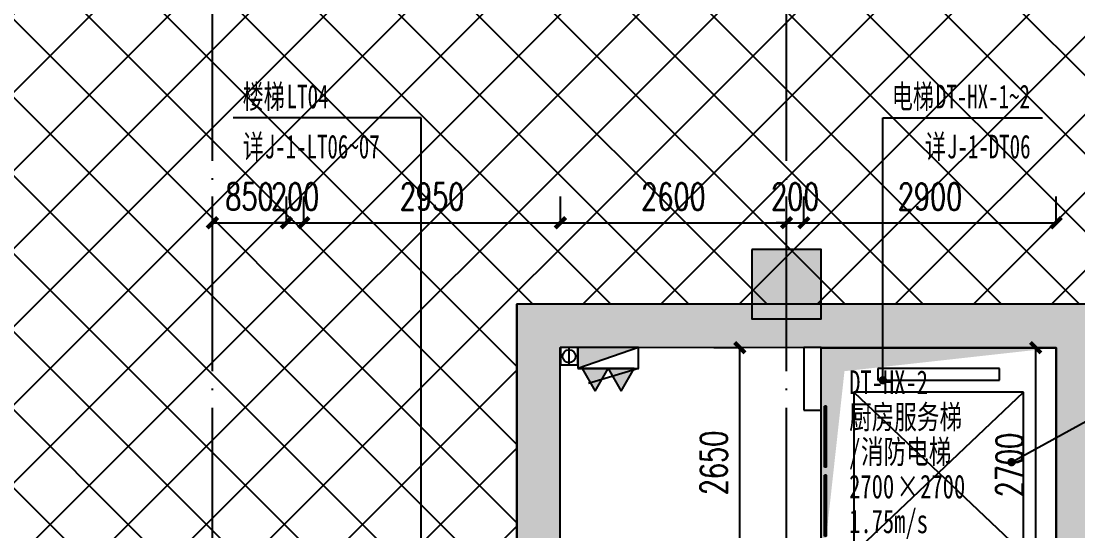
# Model space of a CAD drawing. Header units: millimetres. Extents: x 12325263 to 13848842, y -1463133 to 573208.
# Drawn here: x 12562597 to 12574747, y -1309843 to -1303982 of the extents above; entities that cross this region are included whole.
import ezdxf

# ---------------------------------------------------------------- set-up
doc = ezdxf.new("R2010")
doc.units = ezdxf.units.MM
doc.header["$LTSCALE"] = 1000
doc.linetypes.add('DOTE', pattern=[2.42, 2, -0.2, 0.02, -0.2])
for name, color, linetype in [('#s-灭火器', 20, 'Continuous'), ('A-ANNO-DIMS', 83, 'Continuous'), ('A-ANNO-IDEN', 2, 'Continuous'), ('A-ANNO-TEXT', 7, 'Continuous'), ('A-AXIS', 16, 'DOTE'), ('A-COLS', 6, 'Continuous'), ('A-DOOR', 2, 'Continuous'), ('A-FLOR-EVTR', 2, 'Continuous'), ('A-WALL', 5, 'Continuous'), ('A-WALL-PATT', 8, 'Continuous'), ('A_WALL(防火墙)', 151, 'Continuous'), ('AXIS', 3, 'Continuous'), ('EQUIP_消火栓', 7, 'Continuous'), ('PUB_DIM', 83, 'Continuous'), ('PUB_HATCH', 8, 'Continuous'), ('VPIPE-消防中', 3, 'Continuous'), ('建筑-楼板开洞', 251, 'Continuous'), ('水条件', 1, 'Continuous')]:
    doc.layers.add(name, color=color, linetype=linetype)
doc.styles.add('_TCH_DIM_T3', font='SIMPLEX.shx', dxfattribs={"width": 0.705882, "bigfont": 'GBCBIG.shx'})
doc.styles.add('TITXV', font='', dxfattribs={"width": 0.7})
doc.styles.add('宋体', font='', dxfattribs={"width": 0.65})
doc.styles.get('TITXV').set_extended_font_data('SimSun')
doc.styles.get('宋体').set_extended_font_data('SimSun')
doc.dimstyles.new('_TCH_ARCH&&120', dxfattribs={"dimtxt": 306, "dimasz": 120, "dimexe": 300, "dimexo": 360, "dimgap": 147, "dimtad": 1, "dimdec": 0, "dimzin": 0, "dimdsep": 46, "dimtxsty": '_TCH_DIM_T3', "dimblk": 'ARCHTICK', "dimcen": 0.09, "dimclrt": 7, "dimazin": 2, "dimtfac": 1, "dimtdec": 0, "dimtix": 1, "dimtmove": 2, "dimatfit": 3, "dimfxl": 1, "dimfxlon": 1, "dimtolj": 1, "dimtzin": 0, "dimarcsym": 0})

# ---------------------------------------------------------------- blocks, each defined once
blk = doc.blocks.new('_ArchTick')
at = {"color": 0, "linetype": 'ByBlock', "const_width": 0.4}
blk.add_lwpolyline([(-0.5, -0.5), (0.5, 0.5)], dxfattribs=at)
blk = doc.blocks.new('*D5333')
at = {"layer": 'A-ANNO-DIMS', "color": 0, "lineweight": -2, "transparency": 16777216}
for p, q in [((1204, 3275), (903, 3275)), ((1203, 575), (1203, 3275)), ((1204, 575), (903, 575))]:
    blk.add_line(p, q, dxfattribs=at)
at = {"layer": 'Defpoints', "color": 0, "transparency": 16777216}
for p in [(1203, 3275), (1637, 3275), (1637, 575)]:
    blk.add_point(p, dxfattribs=at)
at = {"layer": 'A-ANNO-DIMS', "color": 0, "lineweight": -2, "transparency": 16777216, "xscale": 120, "yscale": 120, "zscale": 120}
for p, rotation in [((1203, 3275), 90), ((1203, 575), 270)]:
    blk.add_blockref('_ArchTick', p, dxfattribs=dict(at, rotation=rotation))
at = {"layer": 'A-ANNO-DIMS', "color": 7, "transparency": 16777216, "insert": (903, 1925), "char_height": 306, "attachment_point": 5, "rotation": 90, "style": '_TCH_DIM_T3'}
blk.add_mtext('\\A1;2700', dxfattribs=at)
blk = doc.blocks.new('*D5334')
at = {"layer": 'A-ANNO-DIMS', "color": 0, "lineweight": -2, "transparency": 16777216}
for p, q in [((1203, 575), (1203, 695)), ((1204, 575), (903, 575)), ((1203, 275), (1203, 575)), ((1204, 275), (903, 275)), ((1203, 275), (1203, 155))]:
    blk.add_line(p, q, dxfattribs=at)
at = {"layer": 'Defpoints', "color": 0, "transparency": 16777216}
for p in [(1203, 575), (1637, 575), (1637, 275)]:
    blk.add_point(p, dxfattribs=at)
at = {"layer": 'A-ANNO-DIMS', "color": 0, "lineweight": -2, "transparency": 16777216, "xscale": 120, "yscale": 120, "zscale": 120}
for p, rotation in [((1203, 575), 270), ((1203, 275), 90)]:
    blk.add_blockref('_ArchTick', p, dxfattribs=dict(at, rotation=rotation))
at = {"layer": 'A-ANNO-DIMS', "color": 7, "transparency": 16777216, "insert": (903, 425), "char_height": 306, "attachment_point": 5, "rotation": 90, "style": '_TCH_DIM_T3'}
blk.add_mtext('\\A1;300', dxfattribs=at)
blk = doc.blocks.new('*D5335')
at = {"layer": 'A-ANNO-DIMS', "color": 0, "lineweight": -2, "transparency": 16777216}
for p, q in [((1204, 275), (903, 275)), ((1203, -2425), (1203, 275)), ((1204, -2425), (903, -2425))]:
    blk.add_line(p, q, dxfattribs=at)
at = {"layer": 'Defpoints', "color": 0, "transparency": 16777216}
for p in [(1203, 275), (1637, 275), (1637, -2425)]:
    blk.add_point(p, dxfattribs=at)
at = {"layer": 'A-ANNO-DIMS', "color": 0, "lineweight": -2, "transparency": 16777216, "xscale": 120, "yscale": 120, "zscale": 120}
for p, rotation in [((1203, 275), 90), ((1203, -2425), 270)]:
    blk.add_blockref('_ArchTick', p, dxfattribs=dict(at, rotation=rotation))
at = {"layer": 'A-ANNO-DIMS', "color": 7, "transparency": 16777216, "insert": (903, -1075), "char_height": 306, "attachment_point": 5, "rotation": 90, "style": '_TCH_DIM_T3'}
blk.add_mtext('\\A1;2700', dxfattribs=at)
blk = doc.blocks.new('*D5336')
at = {"layer": 'A-ANNO-DIMS', "color": 0, "lineweight": -2, "transparency": 16777216}
for p, q in [((-1263, 6), (-1263, -295)), ((-1263, 5), (1437, 5)), ((1437, 6), (1437, -295))]:
    blk.add_line(p, q, dxfattribs=at)
at = {"layer": 'Defpoints', "color": 0, "transparency": 16777216}
for p in [(-1263, 575), (1437, 575), (1437, 5)]:
    blk.add_point(p, dxfattribs=at)
at = {"layer": 'A-ANNO-DIMS', "color": 0, "lineweight": -2, "transparency": 16777216, "xscale": 120, "yscale": 120, "zscale": 120, "rotation": 180}
blk.add_blockref('_ArchTick', (-1263, 5), dxfattribs=at)
at = {"layer": 'A-ANNO-DIMS', "color": 0, "lineweight": -2, "transparency": 16777216, "xscale": 120, "yscale": 120, "zscale": 120}
blk.add_blockref('_ArchTick', (1437, 5), dxfattribs=at)
at = {"layer": 'A-ANNO-DIMS', "color": 7, "transparency": 16777216, "insert": (87, 305), "char_height": 306, "attachment_point": 5, "style": '_TCH_DIM_T3'}
blk.add_mtext('\\A1;2700', dxfattribs=at)
blk = doc.blocks.new('_FZH')
blk.add_lwpolyline([(-0.5, -0.5), (0.5, -0.5), (0.5, 0.5), (-0.5, 0.5)], close=True)
at = {"layer": 'PUB_HATCH'}
blk.add_solid([(-0.5, -0.5), (0.5, -0.5), (-0.5, 0.5), (0.5, 0.5)], dxfattribs=at)
blk = doc.blocks.new('asdgadfg')
at = {"layer": 'A-COLS', "xscale": 800, "yscale": 800, "zscale": 800, "rotation": 270}
blk.add_blockref('_FZH', (-32900, 78880), dxfattribs=at)
blk = doc.blocks.new('asdfsafd')
at = {"layer": 'PUB_HATCH'}
for points in [[(-11212, 87901), (-10712, 87401), (-10712, 90251), (-11212, 90751)], [(-5012, 90250), (-4512, 90750), (-11212, 90751), (-10712, 90251)], [(-5012, 82874), (-4512, 83374), (-4512, 90750), (-5012, 90250)]]:
    blk.add_hatch(color=256, dxfattribs=at).paths.add_polyline_path(points)
at = {"layer": 'A-WALL'}
for p, q in [((-11212, 87901), (-11212, 90751)), ((-4512, 90750), (-11212, 90751)), ((-10712, 87401), (-10712, 90251)), ((-5012, 90250), (-10712, 90251)), ((-5012, 82874), (-5012, 90250))]:
    blk.add_line(p, q, dxfattribs=at)
blk = doc.blocks.new('管位')
at = {"layer": '水条件'}
blk.add_line((12573126, 675360), (12573126, 675160), dxfattribs=at)
blk.add_lwpolyline([(12573026, 675360), (12573226, 675360), (12573226, 675160), (12573026, 675160)], close=True, dxfattribs=at)
blk = doc.blocks.new('灭火器')
at = {"layer": '#s-灭火器', "ltscale": 1000}
for points in [[(292444, 59707), (292144, 59707), (292294, 59447)], [(292744, 59707), (292444, 59707), (292594, 59447)]]:
    blk.add_hatch(color=256, dxfattribs=at).paths.add_polyline_path(points)
for points in [[(292294, 59447), (292444, 59707), (292144, 59707)], [(292594, 59447), (292744, 59707), (292444, 59707)]]:
    blk.add_lwpolyline(points, close=True, dxfattribs=at)
blk = doc.blocks.new('$TWTSYS$00000508')
for p, q in [((-0.5, 0.5), (0.324, 1.224)), ((-0.5, 0.5), (-0.5, -0.5)), ((-0.5, -0.5), (0.5, 0.5)), ((0.5, 0.5), (-0.5, 0.5)), ((0.5, -0.5), (0.5, 0.5)), ((-0.5, -0.5), (0.5, -0.5))]:
    blk.add_line(p, q)
blk.add_solid([(0.5, -0.5), (0.5, 0.5), (-0.5, -0.5)])
blk = doc.blocks.new('消火栓')
at = {"layer": '#s-灭火器', "rotation": 180.0000000000001}
blk.add_blockref('灭火器', (12864422, 734932), dxfattribs=at)
at = {"layer": 'EQUIP_消火栓', "xscale": 700, "yscale": 240, "zscale": 700}
blk.add_blockref('$TWTSYS$00000508', (12571978, 675105), dxfattribs=at)
blk = doc.blocks.new('asdfsadfasdfsa')
at = {"layer": 'VPIPE-消防中'}
blk.add_circle((10700, 47601), 75, dxfattribs=at)
at = {"rotation": 180}
blk.add_blockref('消火栓', (12583128, 722686), dxfattribs=at)
at = {"layer": '水条件', "xscale": -1, "rotation": 180}
blk.add_blockref('管位', (-12562426, 722861), dxfattribs=at)
blk = doc.blocks.new('qlzw')
at = {"layer": 'A-AXIS'}
for p, q in [((12431366.8, 979489.8), (12431366.8, 1082089.8)), ((12437966.8, 979489.8), (12437966.8, 1082089.8))]:
    blk.add_line(p, q, dxfattribs=at)
blk = doc.blocks.new('*D3444')
at = {"layer": 'Defpoints', "color": 0, "transparency": 16777216}
for p in [(12565647, -1306300), (12564797, -1307736), (12565647, -1307736)]:
    blk.add_point(p, dxfattribs=at)
at = {"layer": 'PUB_DIM', "color": 0, "lineweight": -2, "transparency": 16777216}
for p, q in [((12564797, -1306301), (12564797, -1306000)), ((12565647, -1306301), (12565647, -1306000)), ((12564797, -1306300), (12565647, -1306300))]:
    blk.add_line(p, q, dxfattribs=at)
at = {"layer": 'PUB_DIM', "color": 0, "lineweight": -2, "transparency": 16777216, "xscale": 120, "yscale": 120, "zscale": 120, "rotation": 180}
blk.add_blockref('_ArchTick', (12564797, -1306300), dxfattribs=at)
at = {"layer": 'PUB_DIM', "color": 0, "lineweight": -2, "transparency": 16777216, "xscale": 120, "yscale": 120, "zscale": 120}
blk.add_blockref('_ArchTick', (12565647, -1306300), dxfattribs=at)
at = {"layer": 'PUB_DIM', "color": 7, "transparency": 16777216, "insert": (12565222, -1306000), "char_height": 306, "attachment_point": 5, "style": '_TCH_DIM_T3'}
blk.add_mtext('\\A1;850', dxfattribs=at)
blk = doc.blocks.new('*D3445')
at = {"layer": 'Defpoints', "color": 0, "transparency": 16777216}
for p in [(12565847, -1306300), (12565647, -1307736), (12565847, -1307736)]:
    blk.add_point(p, dxfattribs=at)
at = {"layer": 'PUB_DIM', "color": 0, "lineweight": -2, "transparency": 16777216}
for p, q in [((12565647, -1306301), (12565647, -1306000)), ((12565847, -1306301), (12565847, -1306000)), ((12565647, -1306300), (12565527, -1306300)), ((12565647, -1306300), (12565847, -1306300)), ((12565847, -1306300), (12565967, -1306300))]:
    blk.add_line(p, q, dxfattribs=at)
at = {"layer": 'PUB_DIM', "color": 0, "lineweight": -2, "transparency": 16777216, "xscale": 120, "yscale": 120, "zscale": 120}
blk.add_blockref('_ArchTick', (12565647, -1306300), dxfattribs=at)
at = {"layer": 'PUB_DIM', "color": 0, "lineweight": -2, "transparency": 16777216, "xscale": 120, "yscale": 120, "zscale": 120, "rotation": 180}
blk.add_blockref('_ArchTick', (12565847, -1306300), dxfattribs=at)
at = {"layer": 'PUB_DIM', "color": 7, "transparency": 16777216, "insert": (12565747, -1306000), "char_height": 306, "attachment_point": 5, "style": '_TCH_DIM_T3'}
blk.add_mtext('\\A1;200', dxfattribs=at)
blk = doc.blocks.new('*D3446')
at = {"layer": 'Defpoints', "color": 0, "transparency": 16777216}
for p in [(12568797, -1306300), (12565847, -1307736), (12568797, -1307736)]:
    blk.add_point(p, dxfattribs=at)
at = {"layer": 'PUB_DIM', "color": 0, "lineweight": -2, "transparency": 16777216}
for p, q in [((12565847, -1306301), (12565847, -1306000)), ((12568797, -1306301), (12568797, -1306000)), ((12565847, -1306300), (12568797, -1306300))]:
    blk.add_line(p, q, dxfattribs=at)
at = {"layer": 'PUB_DIM', "color": 0, "lineweight": -2, "transparency": 16777216, "xscale": 120, "yscale": 120, "zscale": 120, "rotation": 180}
blk.add_blockref('_ArchTick', (12565847, -1306300), dxfattribs=at)
at = {"layer": 'PUB_DIM', "color": 0, "lineweight": -2, "transparency": 16777216, "xscale": 120, "yscale": 120, "zscale": 120}
blk.add_blockref('_ArchTick', (12568797, -1306300), dxfattribs=at)
at = {"layer": 'PUB_DIM', "color": 7, "transparency": 16777216, "insert": (12567322, -1306000), "char_height": 306, "attachment_point": 5, "style": '_TCH_DIM_T3'}
blk.add_mtext('\\A1;2950', dxfattribs=at)
blk = doc.blocks.new('*D3447')
at = {"layer": 'Defpoints', "color": 0, "transparency": 16777216}
for p in [(12571397, -1306300), (12568797, -1307736), (12571397, -1307736)]:
    blk.add_point(p, dxfattribs=at)
at = {"layer": 'PUB_DIM', "color": 0, "lineweight": -2, "transparency": 16777216}
for p, q in [((12568797, -1306301), (12568797, -1306000)), ((12571397, -1306301), (12571397, -1306000)), ((12568797, -1306300), (12571397, -1306300))]:
    blk.add_line(p, q, dxfattribs=at)
at = {"layer": 'PUB_DIM', "color": 0, "lineweight": -2, "transparency": 16777216, "xscale": 120, "yscale": 120, "zscale": 120, "rotation": 180}
blk.add_blockref('_ArchTick', (12568797, -1306300), dxfattribs=at)
at = {"layer": 'PUB_DIM', "color": 0, "lineweight": -2, "transparency": 16777216, "xscale": 120, "yscale": 120, "zscale": 120}
blk.add_blockref('_ArchTick', (12571397, -1306300), dxfattribs=at)
at = {"layer": 'PUB_DIM', "color": 7, "transparency": 16777216, "insert": (12570097, -1306000), "char_height": 306, "attachment_point": 5, "style": '_TCH_DIM_T3'}
blk.add_mtext('\\A1;2600', dxfattribs=at)
blk = doc.blocks.new('*D3448')
at = {"layer": 'Defpoints', "color": 0, "transparency": 16777216}
for p in [(12571597, -1306300), (12571397, -1307736), (12571597, -1307736)]:
    blk.add_point(p, dxfattribs=at)
at = {"layer": 'PUB_DIM', "color": 0, "lineweight": -2, "transparency": 16777216}
for p, q in [((12571397, -1306301), (12571397, -1306000)), ((12571597, -1306301), (12571597, -1306000)), ((12571397, -1306300), (12571277, -1306300)), ((12571397, -1306300), (12571597, -1306300)), ((12571597, -1306300), (12571717, -1306300))]:
    blk.add_line(p, q, dxfattribs=at)
at = {"layer": 'PUB_DIM', "color": 0, "lineweight": -2, "transparency": 16777216, "xscale": 120, "yscale": 120, "zscale": 120}
blk.add_blockref('_ArchTick', (12571397, -1306300), dxfattribs=at)
at = {"layer": 'PUB_DIM', "color": 0, "lineweight": -2, "transparency": 16777216, "xscale": 120, "yscale": 120, "zscale": 120, "rotation": 180}
blk.add_blockref('_ArchTick', (12571597, -1306300), dxfattribs=at)
at = {"layer": 'PUB_DIM', "color": 7, "transparency": 16777216, "insert": (12571497, -1306000), "char_height": 306, "attachment_point": 5, "style": '_TCH_DIM_T3'}
blk.add_mtext('\\A1;200', dxfattribs=at)
blk = doc.blocks.new('*D3449')
at = {"layer": 'Defpoints', "color": 0, "transparency": 16777216}
for p in [(12574497, -1306300), (12571597, -1307736), (12574497, -1307736)]:
    blk.add_point(p, dxfattribs=at)
at = {"layer": 'PUB_DIM', "color": 0, "lineweight": -2, "transparency": 16777216}
for p, q in [((12571597, -1306301), (12571597, -1306000)), ((12574497, -1306301), (12574497, -1306000)), ((12571597, -1306300), (12574497, -1306300))]:
    blk.add_line(p, q, dxfattribs=at)
at = {"layer": 'PUB_DIM', "color": 0, "lineweight": -2, "transparency": 16777216, "xscale": 120, "yscale": 120, "zscale": 120, "rotation": 180}
blk.add_blockref('_ArchTick', (12571597, -1306300), dxfattribs=at)
at = {"layer": 'PUB_DIM', "color": 0, "lineweight": -2, "transparency": 16777216, "xscale": 120, "yscale": 120, "zscale": 120}
blk.add_blockref('_ArchTick', (12574497, -1306300), dxfattribs=at)
at = {"layer": 'PUB_DIM', "color": 7, "transparency": 16777216, "insert": (12573047, -1306000), "char_height": 306, "attachment_point": 5, "style": '_TCH_DIM_T3'}
blk.add_mtext('\\A1;2900', dxfattribs=at)
blk = doc.blocks.new('*D3450')
at = {"layer": 'Defpoints', "color": 0, "transparency": 16777216}
for p in [(12570860, -1307737), (12571797, -1307737), (12571797, -1310387)]:
    blk.add_point(p, dxfattribs=at)
at = {"layer": 'PUB_DIM', "color": 0, "lineweight": -2, "transparency": 16777216}
for p, q in [((12570861, -1307737), (12570560, -1307737)), ((12570860, -1310387), (12570860, -1307737)), ((12570861, -1310387), (12570560, -1310387))]:
    blk.add_line(p, q, dxfattribs=at)
at = {"layer": 'PUB_DIM', "color": 0, "lineweight": -2, "transparency": 16777216, "xscale": 120, "yscale": 120, "zscale": 120}
for p, rotation in [((12570860, -1307737), 89.99944609183127), ((12570860, -1310387), 269.9994460918313)]:
    blk.add_blockref('_ArchTick', p, dxfattribs=dict(at, rotation=rotation))
at = {"layer": 'PUB_DIM', "color": 7, "transparency": 16777216, "insert": (12570560, -1309062), "char_height": 306, "attachment_point": 5, "rotation": 89.9994, "style": '_TCH_DIM_T3'}
blk.add_mtext('\\A1;2650', dxfattribs=at)
blk = doc.blocks.new('$DORLIB2D$00000127')
at = {"color": 0}
for points in [[(-0.5333, 0.7949), (-0.5333, 0.6904)], [(-0.0333, 0.7949), (-0.5333, 0.7949)], [(-0.0333, 0.7949), (-0.0333, 0.6904)], [(0.5333, 0.7949), (0.0333, 0.7949)], [(0.0333, 0.7949), (0.0333, 0.6904)], [(0.5333, 0.7949), (0.5333, 0.6904)], [(-0.0333, 0.6904), (-0.5333, 0.6904)], [(0.5333, 0.6904), (0.0333, 0.6904)], [(0.5, 0.5), (-0.5, 0.5)]]:
    blk.add_lwpolyline(points, dxfattribs=at)
blk = doc.blocks.new('asdfgadfgfd')
at = {"layer": '建筑-楼板开洞'}
h = blk.add_hatch(color=256, dxfattribs=at)
h.dxf.hatch_style = 1
h.paths.add_polyline_path([(-1262.5, 575), (-1262.5, 3275), (1437.5, 3275), (-995.9, 3004.5)])
h = blk.add_hatch(color=256, dxfattribs=at)
h.dxf.hatch_style = 1
h.paths.add_polyline_path([(-1262.5, -2425), (-1262.5, 275), (1437.5, 275), (-995.9, 4.5)])
at = {"layer": 'A-FLOR-EVTR'}
for p, q in [((-612.7, 3037.2), (-612.7, 2899.7)), ((787.3, 3037.2), (-612.7, 3037.2)), ((787.3, 2899.7), (787.3, 3037.2)), ((-612.7, 2899.7), (787.3, 2899.7)), ((-887.7, 2762.2), (-887.7, 912.2)), ((1062.3, 2762.2), (-887.7, 2762.2)), ((-887.7, 2762.2), (1062.3, 912.2)), ((-887.7, 912.2), (1062.3, 2762.2)), ((1062.3, 912.2), (1062.3, 2762.2)), ((-887.7, 912.2), (1062.3, 912.2)), ((1062.7, -62.7), (-887.3, -62.7)), ((-887.3, -62.7), (-887.3, -1912.7)), ((1062.7, -1912.7), (-887.3, -62.7)), ((1062.7, -62.7), (-887.3, -1912.7)), ((1062.7, -1912.7), (1062.7, -62.7)), ((-887.3, -1912.7), (1062.7, -1912.7)), ((787.7, -2050.2), (-612.3, -2050.2)), ((-612.3, -2050.2), (-612.3, -2187.7)), ((787.7, -2187.7), (787.7, -2050.2)), ((-612.3, -2187.7), (787.7, -2187.7))]:
    blk.add_line(p, q, dxfattribs=at)
for points in [[(-1262.5, 575), (-1262.5, 3275), (1437.5, 3275), (1437.5, 575)], [(-1262.5, -2425), (-1262.5, 275), (1437.5, 275), (1437.5, -2425)]]:
    blk.add_lwpolyline(points, close=True, dxfattribs=at)
at = {"layer": 'A-ANNO-TEXT', "style": 'TITXV', "width": 0.7}
for s, p in [('DT-HX-2', (-942.4, 2742.4)), ('厨房服务梯', (-942.4, 2342.4)), ('/', (-942.4, 1942.4)), ('消防电梯', (-806.3, 1942.4)), ('2700', (-942.4, 1542.4)), ('×', (-398, 1542.4)), ('2700', (-125.8, 1542.4)), ('1.75m/s', (-942.4, 1142.4)), ('1.6t', (-942.4, 742.4)), ('DT-HX-1', (-942.4, -257.6)), ('厨房服务梯', (-942.4, -657.6)), ('/', (-942.4, -1057.6)), ('消防电梯', (-806.3, -1057.6)), ('2700', (-942.4, -1457.6)), ('×', (-398, -1457.6)), ('2700', (-125.8, -1457.6)), ('1.75m/s', (-942.4, -1857.6)), ('1.6t', (-942.4, -2257.6))]:
    blk.add_text(s, height=271.9, dxfattribs=at).set_placement(p)
at = {"layer": 'A-ANNO-DIMS'}
for p1, p2, distance, picture, middle in [((1637.5, 575), (1637.5, 3275), 434, '*D5333', (903.5, 1925)), ((1637.5, 275), (1637.5, 575), 434, '*D5334', (903.5, 425)), ((-1262.5, 575), (1437.5, 575), -569.7, '*D5336', (87.5, 305.3)), ((1637.5, -2425), (1637.5, 275), 434, '*D5335', (903.5, -1075))]:
    dim = blk.add_aligned_dim(p1=p1, p2=p2, distance=distance, dimstyle='_TCH_ARCH&&120', dxfattribs=at)
    dim.commit()
    dim.dimension.update_dxf_attribs({"geometry": picture, "text_midpoint": middle})

msp = doc.modelspace()

# ---------------------------------------------------------------- hatches: boundary and pattern name
at = {"layer": 'A-WALL-PATT'}
h = msp.add_hatch(dxfattribs=at)
h.set_pattern_fill('ANSI37', color=252, scale=400)
h.set_pattern_definition([(45, (0, 0), (-449.012806, 449.012806), []), (135, (0, 0), (-449.012806, -449.012806), [])])
h.paths.add_polyline_path([(12504241.6, -1283958), (12637591.6, -1283958), (12637591.6, -1405608), (12504241.6, -1405608)])
h.paths.add_polyline_path([(12536667.4, -1284257.5), (12508912.2, -1303721.7), (12510476.6, -1305952.6), (12510476.6, -1360683.5), (12523697, -1360697.5), (12523657.2, -1398386.8), (12613949.5, -1398386.7), (12628138.6, -1317575.9), (12611264, -1314613), (12574996.8, -1314613), (12574997.8, -1307236.8), (12568296.8, -1307236.8), (12568296.8, -1310085.9), (12554779.2, -1310084.1)], flags=16)

# ---------------------------------------------------------------- linework, layer by layer
at = {"layer": 'A-ANNO-IDEN'}
for p, q in [((12567196.4, -1305092.6), (12565036.4, -1305092.6)), ((12567196.4, -1310786.9), (12567196.4, -1305092.6)), ((12572505, -1308111.8), (12572505, -1305092.6)), ((12572505, -1305092.6), (12574338.7, -1305092.6))]:
    msp.add_line(p, q, dxfattribs=at)
at = {"layer": 'A-ANNO-IDEN', "const_width": 48}
msp.add_lwpolyline([(12572505, -1308135.8, 1), (12572505, -1308087.8, 1)], format="xyb", close=True, dxfattribs=at)
at = {"layer": 'A-WALL'}
for p, q in [((12571596.8, -1307736.4), (12571596.8, -1308456.8)), ((12571796.8, -1307736.4), (12571596.8, -1307736.4)), ((12571796.8, -1308456.8), (12571796.8, -1307736.4)), ((12571596.8, -1308456.8), (12571796.8, -1308456.8))]:
    msp.add_line(p, q, dxfattribs=at)
at = {"layer": 'A-WALL-PATT', "color": 252}
msp.add_lwpolyline([(12536667.4, -1284257.5), (12508912.2, -1303721.7), (12510476.6, -1305952.6), (12510476.6, -1360683.5), (12523697, -1360697.5), (12523657.2, -1398386.8), (12613949.5, -1398386.7), (12628138.6, -1317575.9), (12611264, -1314613), (12574996.8, -1314613), (12574997.8, -1307236.8), (12568296.8, -1307236.8), (12568296.8, -1310085.9), (12554779.2, -1310084.1)], close=True, dxfattribs=at)
at = {"layer": 'AXIS'}
msp.add_line((12573984.3, -1309053.3), (12575951.5, -1307970), dxfattribs=at)
at = {"layer": 'AXIS', "const_width": 48}
msp.add_lwpolyline([(12573963.3, -1309064.8, 1), (12574005.3, -1309041.7, 1)], format="xyb", close=True, dxfattribs=at)

# ---------------------------------------------------------------- block references
for name, p in [('asdgadfg', (12604296.8, -1385886.8)), ('asdfsafd', (12579508.3, -1397986.7)), ('asdfsadfasdfsa', (12558196.8, -1355436.8)), ('asdfgadfgfd', (12573059.3, -1311011.8))]:
    msp.add_blockref(name, p)
at = {"layer": 'A-DOOR', "xscale": 1400, "yscale": 200, "zscale": 1400, "rotation": 270}
msp.add_blockref('$DORLIB2D$00000127', (12571696.8, -1309156.8), dxfattribs=at)
at = {"layer": 'A_WALL(防火墙)'}
msp.add_blockref('qlzw', (133430, -2381876.5), dxfattribs=at)

# ---------------------------------------------------------------- texts
at = {"layer": 'A-ANNO-TEXT', "style": '宋体', "width": 0.65}
for s, height, p in [('楼梯', 271.9, (12565144.4, -1304984.6)), ('LT04', 271.9, (12565649.9, -1304984.6)), ('电梯', 271.9, (12572608.5, -1304984.6)), ('DT-HX-1~2', 271.9, (12573114.1, -1304984.6)), ('详', 271.9, (12565144.4, -1305560.6)), ('详', 271.9, (12572988.7, -1305560.6)), ('J-1-LT06~07', 271.899, (12565397.1, -1305560.6)), ('J-1-DT06', 271.9, (12573241.4, -1305560.6))]:
    msp.add_text(s, height=height, dxfattribs=at).set_placement(p)

# ---------------------------------------------------------------- dimensions: what is measured, and where the dimension line sits
at = {"layer": 'PUB_DIM'}
for p1, p2, distance, picture, middle in [((12564796.8, -1307736.3), (12565646.8, -1307736.3), 1436.3, '*D3444', (12565221.8, -1306000)), ((12565646.8, -1307736.3), (12565846.8, -1307736.3), 1436.3, '*D3445', (12565746.8, -1306000)), ((12565846.8, -1307736.3), (12568796.8, -1307736.3), 1436.3, '*D3446', (12567321.8, -1306000)), ((12568796.8, -1307736.3), (12571396.8, -1307736.3), 1436.3, '*D3447', (12570096.8, -1306000)), ((12571396.8, -1307736.3), (12571596.8, -1307736.3), 1436.3, '*D3448', (12571496.8, -1306000)), ((12571596.8, -1307736.3), (12574496.8, -1307736.3), 1436.3, '*D3449', (12573046.8, -1306000)), ((12571796.874, -1310386.7834), (12571796.8997, -1307737.2649), 936.8113, '*D3450', (12570560.0756, -1309062.0122))]:
    dim = msp.add_aligned_dim(p1=p1, p2=p2, distance=distance, dimstyle='_TCH_ARCH&&120', dxfattribs=at)
    dim.commit()
    dim.dimension.update_dxf_attribs({"geometry": picture, "text_midpoint": middle})

doc.saveas('drawing.dxf')
